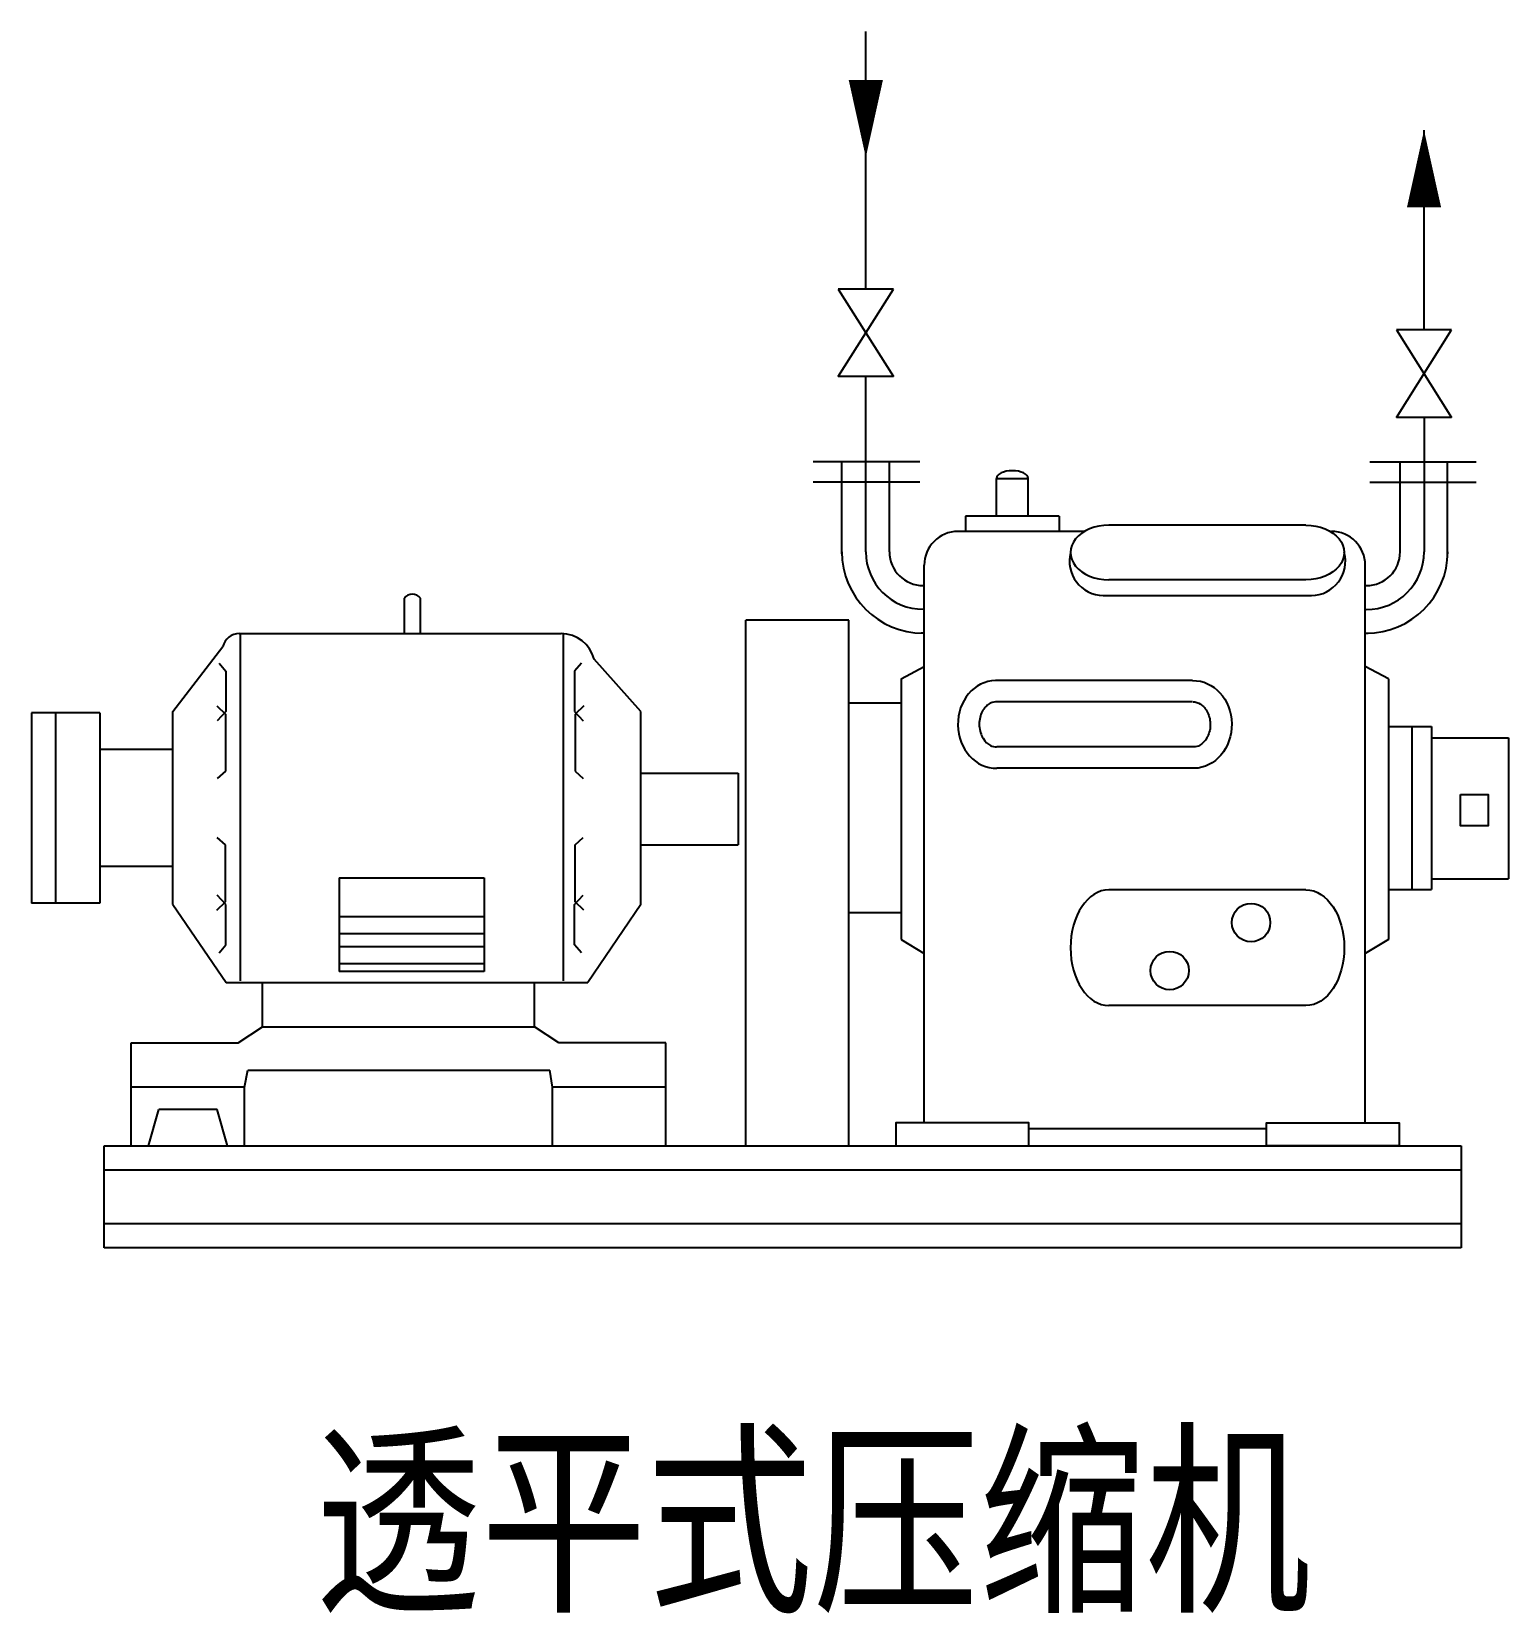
# Model space of a CAD drawing. Header units: millimetres. Extents: x 9671 to 25689, y -17516 to -2951.
# Drawn here: x 23522.8 to 23596.3, y -5757.7 to -5679.1 of the extents above; entities that cross this region are included whole.
import ezdxf

# ---------------------------------------------------------------- set-up
doc = ezdxf.new("R2010")
doc.units = ezdxf.units.MM
for name, color, linetype in [('GJ', 3, 'Continuous'), ('sb', 2, 'Continuous'), ('txt', 7, 'Continuous')]:
    doc.layers.add(name, color=color, linetype=linetype)
doc.styles.add('QSDI', font='SimSun.ttf', dxfattribs={"width": 0.8})

msp = doc.modelspace()

# ---------------------------------------------------------------- linework, layer by layer
at = {"ltscale": 100}
for p, q in [((23564.325, -5691.868), (23564.325, -5679.066)), ((23564.325, -5704.943), (23564.325, -5696.223))]:
    msp.add_line(p, q, dxfattribs=at)
msp.add_line((23592.09, -5693.903), (23592.09, -5683.965))
at = {"layer": 'GJ'}
for p, q in [((23565.695, -5691.868), (23562.954, -5691.868)), ((23562.954, -5696.223), (23565.695, -5691.868)), ((23562.954, -5691.868), (23565.695, -5696.223)), ((23590.719, -5693.903), (23593.46, -5698.258)), ((23590.719, -5698.258), (23593.46, -5693.903)), ((23593.46, -5693.903), (23590.719, -5693.903)), ((23565.695, -5696.223), (23562.954, -5696.223)), ((23593.46, -5698.258), (23590.719, -5698.258))]:
    msp.add_line(p, q, dxfattribs=at)
at = {"layer": 'sb', "color": 4}
msp.add_line((23592.09, -5698.258), (23592.09, -5700.469), dxfattribs=at)
at = {"layer": 'sb'}
for p, q in [((23567.01, -5700.469), (23561.714, -5700.469)), ((23563.136, -5705.041), (23563.136, -5700.469)), ((23565.501, -5704.943), (23565.501, -5700.469)), ((23589.391, -5700.469), (23594.686, -5700.469)), ((23590.9, -5704.943), (23590.9, -5700.469)), ((23592.09, -5700.469), (23592.09, -5704.943)), ((23593.265, -5705.041), (23593.265, -5700.469)), ((23567.01, -5701.471), (23561.714, -5701.471)), ((23570.83, -5703.168), (23570.83, -5701.289)), ((23570.83, -5701.289), (23572.4, -5701.289)), ((23572.4, -5703.168), (23572.4, -5701.289)), ((23589.391, -5701.471), (23594.686, -5701.471)), ((23573.943, -5703.168), (23569.287, -5703.168)), ((23569.287, -5703.168), (23569.287, -5703.929)), ((23573.943, -5703.168), (23573.943, -5703.929)), ((23575.197, -5703.929), (23568.91, -5703.929)), ((23586.218, -5703.618), (23576.409, -5703.618)), ((23587.431, -5703.929), (23587.49, -5703.929)), ((23567.23, -5733.338), (23567.23, -5705.609)), ((23589.17, -5733.338), (23589.17, -5705.609)), ((23586.218, -5706.332), (23576.409, -5706.332)), ((23567.23, -5706.623), (23567.181, -5706.623)), ((23576.13, -5707.119), (23586.497, -5707.119)), ((23589.17, -5706.623), (23589.22, -5706.623)), ((23541.372, -5709.007), (23541.372, -5707.244)), ((23542.169, -5709.007), (23542.169, -5707.244)), ((23558.363, -5734.483), (23558.363, -5708.346)), ((23563.486, -5708.346), (23558.363, -5708.346)), ((23563.486, -5734.483), (23563.486, -5708.346)), ((23533.162, -5709.007), (23549.175, -5709.007)), ((23533.228, -5726.281), (23533.228, -5709.007)), ((23549.29, -5726.281), (23549.29, -5709.007)), ((23567.23, -5708.987), (23567.082, -5708.987)), ((23589.17, -5708.987), (23589.318, -5708.987)), ((23529.864, -5712.876), (23532.346, -5709.648)), ((23553.133, -5712.876), (23550.807, -5710.288)), ((23532.154, -5710.474), (23532.496, -5710.884)), ((23532.496, -5710.884), (23532.496, -5712.887)), ((23550.183, -5710.474), (23549.841, -5710.884)), ((23549.841, -5710.884), (23549.841, -5712.887)), ((23566.081, -5711.266), (23567.23, -5710.64)), ((23590.319, -5711.266), (23589.17, -5710.64)), ((23566.081, -5711.266), (23566.081, -5724.224)), ((23580.582, -5711.342), (23570.773, -5711.342)), ((23590.319, -5711.266), (23590.319, -5724.224)), ((23532.04, -5712.602), (23532.473, -5713.012)), ((23550.297, -5712.602), (23549.864, -5713.012)), ((23566.081, -5712.473), (23563.486, -5712.473)), ((23580.582, -5712.404), (23570.773, -5712.404)), ((23526.229, -5712.951), (23522.833, -5712.951)), ((23522.833, -5712.951), (23522.833, -5722.414)), ((23524.014, -5712.951), (23524.014, -5722.414)), ((23526.229, -5712.951), (23526.229, -5722.414)), ((23529.864, -5722.49), (23529.864, -5712.876)), ((23532.496, -5712.887), (23532.063, -5713.342)), ((23532.473, -5713.012), (23532.473, -5715.857)), ((23549.841, -5712.887), (23550.274, -5713.342)), ((23549.864, -5713.012), (23549.864, -5715.857)), ((23553.133, -5722.49), (23553.133, -5712.876)), ((23590.319, -5713.629), (23592.455, -5713.629)), ((23591.477, -5713.629), (23591.477, -5721.736)), ((23592.455, -5713.629), (23592.455, -5721.736)), ((23592.455, -5714.197), (23596.285, -5714.197)), ((23596.285, -5714.197), (23596.285, -5721.21)), ((23529.864, -5714.769), (23526.229, -5714.769)), ((23580.655, -5714.648), (23570.846, -5714.648)), ((23532.473, -5715.857), (23532.063, -5716.221)), ((23549.864, -5715.857), (23550.274, -5716.221)), ((23580.655, -5715.709), (23570.846, -5715.709)), ((23553.133, -5715.959), (23557.983, -5715.959)), ((23557.983, -5715.959), (23557.983, -5719.519)), ((23532.473, -5719.509), (23532.063, -5719.144)), ((23532.473, -5722.354), (23532.473, -5719.509)), ((23549.864, -5719.509), (23550.274, -5719.144)), ((23549.864, -5722.354), (23549.864, -5719.509)), ((23553.133, -5719.519), (23557.983, -5719.519)), ((23529.864, -5720.596), (23526.229, -5720.596)), ((23538.13, -5721.149), (23538.13, -5725.82)), ((23538.13, -5721.149), (23545.346, -5721.149)), ((23545.346, -5721.149), (23545.346, -5725.82)), ((23592.455, -5721.21), (23596.285, -5721.21)), ((23532.496, -5722.479), (23532.063, -5722.023)), ((23549.841, -5722.479), (23550.274, -5722.023)), ((23586.218, -5721.752), (23576.409, -5721.752)), ((23590.319, -5721.736), (23592.455, -5721.736)), ((23526.229, -5722.414), (23522.833, -5722.414)), ((23529.864, -5722.49), (23532.503, -5726.358)), ((23532.04, -5722.764), (23532.473, -5722.354)), ((23532.496, -5724.482), (23532.496, -5722.479)), ((23549.841, -5724.482), (23549.841, -5722.479)), ((23550.297, -5722.764), (23549.864, -5722.354)), ((23553.133, -5722.49), (23550.493, -5726.358)), ((23566.081, -5722.892), (23563.486, -5722.892)), ((23538.13, -5723.086), (23545.346, -5723.086)), ((23532.154, -5724.891), (23532.496, -5724.482)), ((23538.13, -5723.933), (23545.346, -5723.933)), ((23550.183, -5724.891), (23549.841, -5724.482)), ((23566.081, -5724.224), (23567.23, -5724.925)), ((23590.319, -5724.224), (23589.17, -5724.925)), ((23538.13, -5724.579), (23545.346, -5724.579)), ((23538.13, -5725.426), (23545.346, -5725.426)), ((23545.346, -5725.82), (23538.13, -5725.82)), ((23532.503, -5726.358), (23550.493, -5726.358)), ((23534.312, -5728.561), (23534.312, -5726.358)), ((23547.851, -5728.561), (23547.851, -5726.358)), ((23586.218, -5727.509), (23576.409, -5727.509)), ((23533.11, -5729.358), (23534.312, -5728.561)), ((23534.312, -5728.561), (23547.851, -5728.561)), ((23549.052, -5729.358), (23547.851, -5728.561)), ((23527.783, -5729.358), (23533.11, -5729.358)), ((23527.783, -5731.573), (23527.783, -5729.358)), ((23554.38, -5729.358), (23549.052, -5729.358)), ((23554.38, -5731.573), (23554.38, -5729.358)), ((23533.427, -5731.573), (23533.588, -5730.73)), ((23533.588, -5730.73), (23548.606, -5730.73)), ((23548.736, -5731.573), (23548.606, -5730.73)), ((23533.427, -5731.573), (23527.783, -5731.573)), ((23527.783, -5734.483), (23527.783, -5731.573)), ((23533.427, -5734.483), (23533.427, -5731.573)), ((23548.736, -5734.483), (23548.736, -5731.573)), ((23554.38, -5731.573), (23548.736, -5731.573)), ((23554.38, -5734.483), (23554.38, -5731.573)), ((23528.642, -5734.483), (23529.155, -5732.688)), ((23532.054, -5732.688), (23529.155, -5732.688)), ((23532.568, -5734.483), (23532.054, -5732.688)), ((23572.428, -5733.627), (23584.247, -5733.627)), ((23526.435, -5734.483), (23593.938, -5734.483)), ((23526.435, -5739.562), (23526.435, -5734.483)), ((23593.938, -5734.483), (23593.938, -5739.562)), ((23526.435, -5735.685), (23593.938, -5735.685)), ((23593.938, -5738.36), (23526.435, -5738.36)), ((23593.938, -5739.562), (23526.435, -5739.562))]:
    msp.add_line(p, q, dxfattribs=at)
for points in [[(23593.911, -5717.016), (23595.287, -5717.016), (23595.287, -5718.563), (23593.911, -5718.563)], [(23565.822, -5734.483), (23572.428, -5734.483), (23572.428, -5733.338), (23565.822, -5733.338)], [(23590.854, -5734.483), (23584.247, -5734.483), (23584.247, -5733.338), (23590.854, -5733.338)]]:
    msp.add_lwpolyline(points, close=True, dxfattribs=at)
for centre in [(23583.489, -5723.382), (23579.441, -5725.768)]:
    msp.add_circle(centre, 0.955, dxfattribs=at)
for centre, radius, start, end in [((23568.91, -5705.609), 1.68, 90, 180), ((23587.49, -5705.609), 1.68, 0, 90), ((23567.181, -5704.943), 4.046, 180, 270), ((23567.181, -5704.943), 2.856, 180, 270), ((23567.181, -5704.943), 1.68, 180, 270), ((23576.162, -5705.408), 1.712, 165.35626, 268.92317), ((23586.465, -5705.408), 1.712, 271.07683, 14.64374), ((23589.22, -5704.943), 4.046, 270, 0), ((23589.22, -5704.943), 1.68, 270, 0), ((23589.22, -5704.943), 2.87, 270, 0), ((23541.77, -5707.552), 0.503, 37.63434, 142.36566), ((23533.162, -5709.847), 0.84, 90, 166.25821), ((23549.175, -5710.687), 1.68, 13.74179, 90)]:
    msp.add_arc(centre, radius, start, end, dxfattribs=at)
for centre, major_axis, ratio, start_param, end_param in [((23571.615, -5701.289), (-0.785, 0), 0.486674, 3.141593, 6.283185), ((23576.409, -5704.975), (-1.903, 0), 0.712935, 4.712389, 7.853982), ((23570.81, -5713.526), (0.037, -2.184), 0.871557, 3.141593, 6.283185), ((23576.409, -5724.631), (0, -2.879), 0.66126, 3.141593, 6.283185)]:
    msp.add_ellipse(centre, major_axis=major_axis, ratio=ratio, start_param=start_param, end_param=end_param, dxfattribs=at)
at = {"layer": 'sb', "extrusion": (0, 0, -1)}
for centre, major_axis, ratio, start_param, end_param in [((23586.218, -5704.975), (1.903, 0), 0.712935, 4.712389, 7.853982), ((23580.619, -5713.526), (0.037, -2.184), 0.871557, 3.141593, 6.283185), ((23586.218, -5724.631), (0, -2.879), 0.66126, 3.141593, 6.283185)]:
    msp.add_ellipse(centre, major_axis=major_axis, ratio=ratio, start_param=start_param, end_param=end_param, dxfattribs=at)
at = {"layer": 'sb'}
for points in [[(23570.791, -5712.404), (23570.667, -5712.406), (23570.541, -5712.444), (23570.29, -5712.624), (23570.167, -5712.769), (23569.999, -5713.146), (23569.957, -5713.377), (23569.984, -5713.829), (23570.054, -5714.048), (23570.26, -5714.387), (23570.393, -5714.506), (23570.626, -5714.627), (23570.728, -5714.649), (23570.828, -5714.648)], [(23580.6, -5712.404), (23580.723, -5712.402), (23580.85, -5712.436), (23581.108, -5712.607), (23581.235, -5712.748), (23581.416, -5713.12), (23581.466, -5713.349), (23581.454, -5713.801), (23581.391, -5714.022), (23581.197, -5714.368), (23581.068, -5714.491), (23580.839, -5714.62), (23580.738, -5714.646), (23580.637, -5714.648)]]:
    msp.add_open_spline(points, degree=3, knots=[3.141593, 3.141593, 3.141593, 3.141593, 3.682008, 3.682008, 4.222423, 4.222423, 4.762838, 4.762838, 5.303253, 5.303253, 5.843668, 5.843668, 6.283185, 6.283185, 6.283185, 6.283185], dxfattribs=at)
at = {"layer": 'txt'}
for points in [[(23564.325, -5685.323, 0, 1.7, 0), (23564.325, -5681.478, 1.7, 1.7, 0)], [(23592.09, -5683.965, 0, 1.7, 0), (23592.09, -5687.81, 1.7, 1.7, 0)]]:
    msp.add_lwpolyline(points, format="xyseb", dxfattribs=at)

# ---------------------------------------------------------------- texts
at = {"style": 'QSDI', "width": 0.8}
msp.add_text('透平式压缩机', height=7.5686, dxfattribs=at).set_placement((23536.914, -5756.897))

doc.saveas('drawing.dxf')
